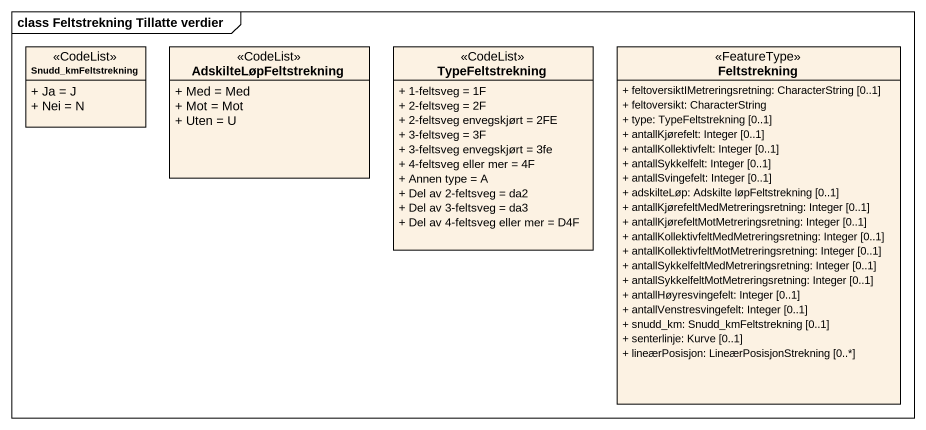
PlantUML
@startuml
mainframe class Feltstrekning Tillatte verdier
hide circle
hide empty members
skinparam classAttributeIconSize 0
class Snudd_kmFeltstrekning <<CodeList>> {
  + Ja = J
  + Nei = N
}
class AdskilteLøpFeltstrekning <<CodeList>> {
  + Med = Med
  + Mot = Mot
  + Uten = U
}
class TypeFeltstrekning <<CodeList>> {
  + 1-feltsveg = 1F
  + 2-feltsveg = 2F
  + 2-feltsveg envegskjørt = 2FE
  + 3-feltsveg = 3F
  + 3-feltsveg envegskjørt = 3fe
  + 4-feltsveg eller mer = 4F
  + Annen type = A
  + Del av 2-feltsveg = da2
  + Del av 3-feltsveg = da3
  + Del av 4-feltsveg eller mer = D4F
}
class Feltstrekning <<FeatureType>> {
  + feltoversiktIMetreringsretning: CharacterString [0..1]
  + feltoversikt: CharacterString
  + type: TypeFeltstrekning [0..1]
  + antallKjørefelt: Integer [0..1]
  + antallKollektivfelt: Integer [0..1]
  + antallSykkelfelt: Integer [0..1]
  + antallSvingefelt: Integer [0..1]
  + adskilteLøp: Adskilte løpFeltstrekning [0..1]
  + antallKjørefeltMedMetreringsretning: Integer [0..1]
  + antallKjørefeltMotMetreringsretning: Integer [0..1]
  + antallKollektivfeltMedMetreringsretning: Integer [0..1]
  + antallKollektivfeltMotMetreringsretning: Integer [0..1]
  + antallSykkelfeltMedMetreringsretning: Integer [0..1]
  + antallSykkelfeltMotMetreringsretning: Integer [0..1]
  + antallHøyresvingefelt: Integer [0..1]
  + antallVenstresvingefelt: Integer [0..1]
  + snudd_km: Snudd_kmFeltstrekning [0..1]
  + senterlinje: Kurve [0..1]
  + lineærPosisjon: LineærPosisjonStrekning [0..*]
}
@enduml
